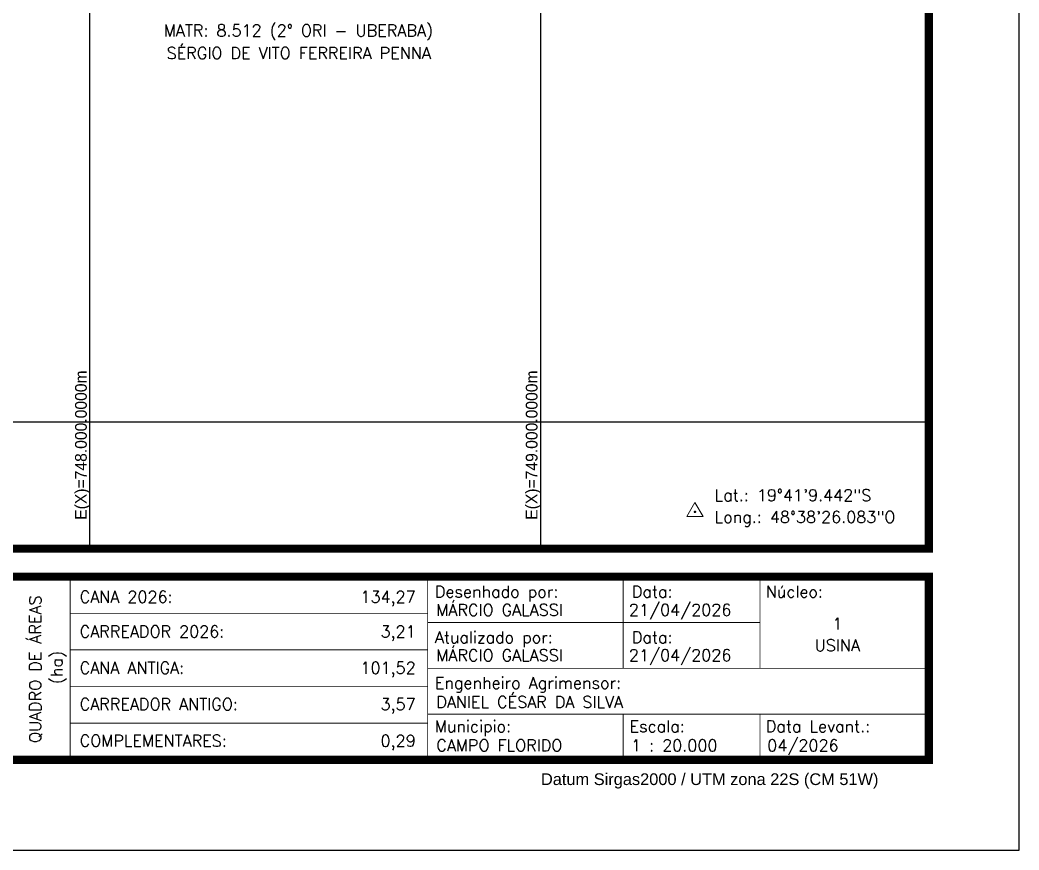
# Model space of a CAD drawing. Extents: x 745861 to 750061, y 7819050 to 7824990.
# Drawn here: x 747845 to 750061, y 7819050 to 7820892 of the extents above; entities that cross this region are included whole.
import ezdxf
from ezdxf.enums import TextEntityAlignment as Align

# ---------------------------------------------------------------- set-up
doc = ezdxf.new("R2010")
doc.units = 0
doc.header["$MEASUREMENT"] = 0
doc.linetypes.add('LIN0', pattern=[0])
for name, color, linetype in [('MALHA', 8, 'Continuous'), ('MARGEM', 5, 'Continuous'), ('TEXTO', 7, 'Continuous'), ('TEXTO CONFORNTANTES', 7, 'Continuous')]:
    doc.layers.add(name, color=color, linetype=linetype)
doc.styles.add('marcelo', font='arial.ttf')
doc.styles.add('Simplex', font='simplex.shx')

msp = doc.modelspace()

# ---------------------------------------------------------------- linework, layer by layer
at = {"color": 8}
for p, q in [((749000, 7819718.8), (749000, 7821531.7)), ((748000, 7819718.8), (748000, 7820965.2)), ((746061.2, 7820000), (749861.2, 7820000))]:
    msp.add_line(p, q, dxfattribs=at)
at = {"color": 7, "lineweight": 9, "flags": 128}
msp.add_lwpolyline([(749324.2, 7819790), (749360.4, 7819790), (749342.3, 7819821.3)], close=True, dxfattribs=at)
at = {"color": 7, "lineweight": 9, "const_width": 2.83, "flags": 128}
msp.add_lwpolyline([(749340.9, 7819800.4, -1), (749343.7, 7819800.4, -1)], format="xyb", close=True, dxfattribs=at)
at = {"layer": 'MARGEM', "color": 174, "linetype": 'LIN0', "flags": 128}
msp.add_lwpolyline([(750061.2, 7819050), (750061.2, 7824990), (745861.2, 7824990), (745861.2, 7819050)], close=True, dxfattribs=at)
at = {"layer": 'MARGEM', "color": 174, "linetype": 'LIN0', "const_width": 18.2, "flags": 128}
for points in [[(749861.2, 7819718.8), (749861.2, 7824790), (746061.2, 7824790), (746061.2, 7819718.8)], [(746061.2, 7819656.6), (749861.2, 7819656.6), (749861.2, 7819250), (746061.2, 7819250)]]:
    msp.add_lwpolyline(points, close=True, dxfattribs=at)
at = {"layer": 'MARGEM', "color": 174, "linetype": 'LIN0', "const_width": 2.02, "flags": 128}
for points in [[(747956, 7819656.6), (747956, 7819255)], [(748749.3, 7819656.6), (748749.3, 7819255)], [(749183.2, 7819453.3), (749183.2, 7819656.6)], [(749486.6, 7819453.3), (749486.6, 7819656.6)], [(747956, 7819575.3), (748749.3, 7819575.3)], [(748749.3, 7819555), (749486.6, 7819555)], [(747956, 7819494), (748749.3, 7819494)], [(748749.3, 7819453.3), (749861.5, 7819453.3)], [(747956, 7819412.6), (748749.3, 7819412.6)], [(748749.3, 7819351.6), (749861.4, 7819351.6)], [(749183.2, 7819351.6), (749183.2, 7819250.9)], [(749486.6, 7819351.6), (749486.6, 7819250.9)], [(747956, 7819331.3), (748749.3, 7819331.3)]]:
    msp.add_lwpolyline(points, dxfattribs=at)

# ---------------------------------------------------------------- texts
at = {"layer": 'MALHA'}
for s, p in [('E(X)=748.000.0000m', (747979.9, 7820114.3)), ('E(X)=749.000.0000m', (748979.9, 7820114.3))]:
    msp.add_text(s, height=26, rotation=90, dxfattribs=at).set_placement(p, align=Align.MIDDLE_RIGHT)
at = {"layer": 'MARGEM', "color": 7, "linetype": 'Continuous', "lineweight": 9}
for s, style, p in [('Desenhado por:', 'Simplex', (748765.1, 7819636.4)), ('Data:', 'Simplex', (749202.3, 7819636.4)), ('Núcleo:', 'Simplex', (749499.3, 7819636.4)), ('Atualizado por:', 'Simplex', (748765.1, 7819535.1)), ('Data:', 'Simplex', (749202.3, 7819535.1)), ('Engenheiro Agrimensor:', 'Simplex', (748765.1, 7819433.9)), ('Municipio:', 'Simplex', (748765.1, 7819337.6)), ('Escala:', 'Simplex', (749197.1, 7819337.6)), ('Data Levant.:', 'Simplex', (749499.3, 7819337.6)), ('Datum Sirgas2000 / UTM zona 22S (CM 51W)', 'marcelo', (749000.6, 7819220.2))]:
    msp.add_text(s, height=26, dxfattribs=dict(at, style=style)).set_placement(p, align=Align.TOP_LEFT)
at = {"layer": 'MARGEM', "color": 7, "linetype": 'Continuous', "style": 'Simplex'}
for s, p in [('QUADRO DE ÁREAS', (747878.6, 7819451.4)), ('(ha)', (747926.1, 7819455.4))]:
    msp.add_text(s, height=26, rotation=90, dxfattribs=at).set_placement(p, align=Align.MIDDLE_CENTER)
for s, p in [('CANA 2026:', (747977.2, 7819624.9)), ('MÁRCIO GALASSI', (748768.4, 7819595.9)), ('21/04/2026', (749195.8, 7819595.9)), ('CARREADOR 2026:', (747977.2, 7819547.9)), ('MÁRCIO GALASSI', (748768.4, 7819495.2)), ('21/04/2026', (749195.8, 7819495.2)), ('CANA ANTIGA:', (747977.2, 7819467.3)), ('CARREADOR ANTIGO:', (747977.2, 7819386.7)), ('DANIEL CÉSAR DA SILVA', (748768.4, 7819391.5)), ('COMPLEMENTARES:', (747977.2, 7819305.4)), ('04/2026', (749502.7, 7819295.2)), ('CAMPO FLORIDO', (748768.4, 7819295.2)), ('1 : 20.000', (749200.5, 7819295.2))]:
    msp.add_text(s, height=26, dxfattribs=at).set_placement(p, align=Align.TOP_LEFT)
for s, p in [('134,27', (748722.7, 7819624.9)), ('3,21', (748722.7, 7819547.9)), ('101,52', (748722.7, 7819467.3)), ('3,57', (748722.7, 7819386.7)), ('0,29', (748722.7, 7819305.4))]:
    msp.add_text(s, height=26, dxfattribs=at).set_placement(p, align=Align.TOP_RIGHT)
for s, p in [('1', (749658.2, 7819552.3)), ('USINA', (749658.2, 7819504.3))]:
    msp.add_text(s, height=26, dxfattribs=at).set_placement(p, align=Align.MIDDLE_CENTER)
at = {"layer": 'TEXTO', "linetype": 'ByBlock', "style": 'Simplex'}
for s, p in [('Lat.: 19°41\'9.442"S', (749385.9, 7819824.4, 1313.5)), ('Long.: 48°38\'26.083"O', (749385.9, 7819776.1, 1313.5))]:
    msp.add_text(s, height=26, dxfattribs=at).set_placement(p)
at = {"layer": 'TEXTO CONFORNTANTES', "linetype": 'ByBlock', "style": 'Simplex'}
for s, p in [('MATR: 8.512 (2° ORI - UBERABA)', (748163.7, 7820855.7)), ('SÉRGIO DE VITO FERREIRA PENNA', (748170.2, 7820805.5))]:
    msp.add_text(s, height=26, dxfattribs=at).set_placement(p)

doc.saveas('drawing.dxf')
